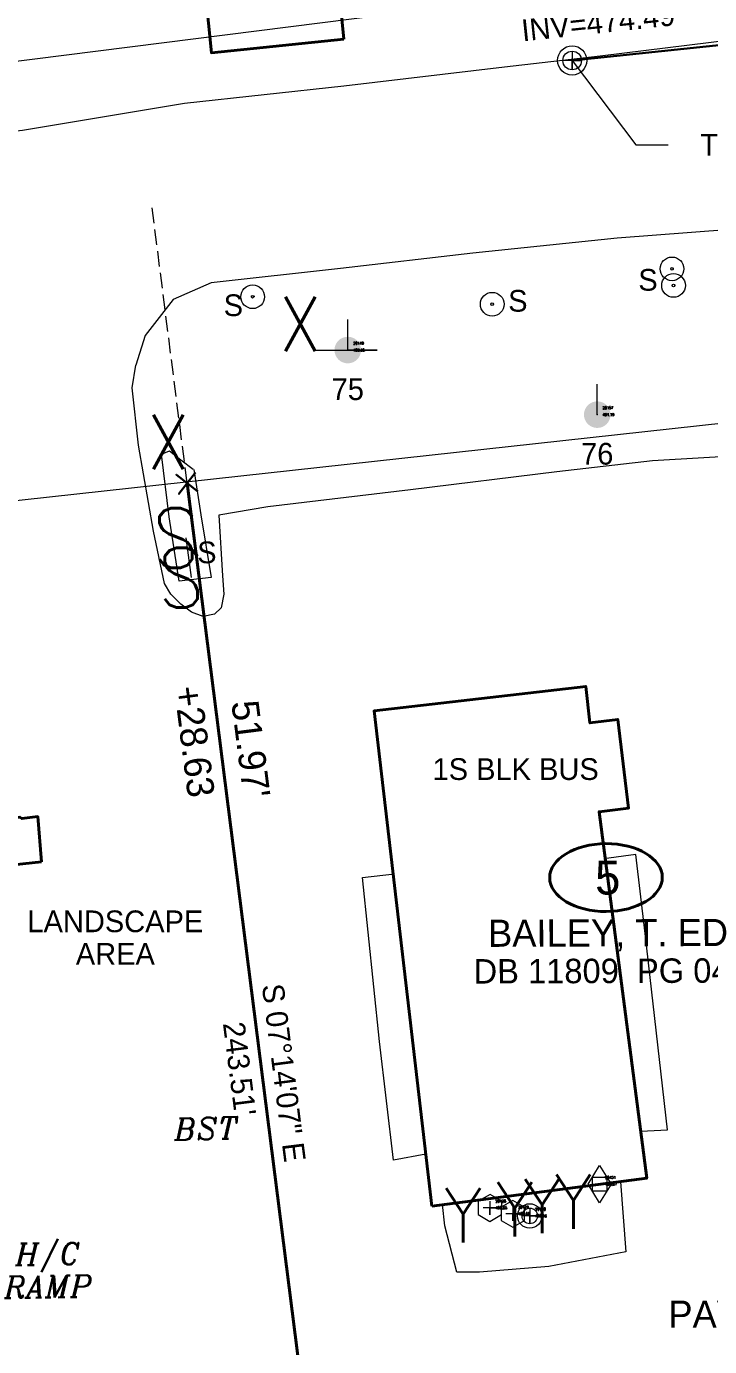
# Model space of a CAD drawing. Extents: x 2081991 to 2084654, y 739892 to 742657.
# Drawn here: x 2082439.1 to 2082565, y 741020.6 to 741263.8 of the extents above; entities that cross this region are included whole.
import ezdxf
from ezdxf.enums import TextEntityAlignment as Align

# ---------------------------------------------------------------- set-up
doc = ezdxf.new("R2010")
doc.units = 0
doc.header["$MEASUREMENT"] = 0
doc.linetypes.add('DGN Style 3', pattern=[4.020938, 2.872099, -1.148839])
for name, color, linetype, lineweight in [('Exist Building', 30, 'Continuous', 40), ('Exist Building Text', 30, 'Continuous', 13), ('Exist Other Culture Sign CELL', 30, 'Continuous', 13), ('Exist Other Culture Sign Cogo Elevation', 30, 'Continuous', 0), ('Exist Other Culture Sign Cogo Number', 30, 'Continuous', 0), ('Exist Other Culture Sign Text', 30, 'Continuous', 13), ('Exist Property Corner CELL', 6, 'Continuous', 30), ('Exist Property Deed Book Text', 6, 'Continuous', 40), ('Exist Property Iron Pin Text', 6, 'Continuous', 13), ('Exist Property Line', 6, 'Continuous', 40), ('Exist Property Line Text', 6, 'Continuous', 13), ('Exist Property Owner Text', 6, 'Continuous', 40), ('Exist Property Tie Line', 7, 'DGN Style 3', 13), ('Exist Property Tie Line Text', 7, 'Continuous', 13), ('Exist Right of Way Line', 6, 'Continuous', 13), ('Exist Roads EOP', 2, 'Continuous', 13), ('Exist Roads EOP Other Text', 2, 'Continuous', 13), ('Exist Utilities Gas Meter CELL', 2, 'Continuous', 13), ('Exist Utilities Gas Meter Cogo Elevation', 2, 'Continuous', 0), ('Exist Utilities Gas Meter Cogo Number', 2, 'Continuous', 0), ('Exist Utilities Power Joint Use Telephone CELL', 1, 'Continuous', 13), ('Exist Utilities Power Joint Use Telephone Cogo Elevation', 1, 'Continuous', 0), ('Exist Utilities Power Joint Use Telephone Cogo Number', 1, 'Continuous', 0), ('Exist Utilities Power Joint Use Telephone Text Tag Number', 1, 'Continuous', 13), ('Exist Utilities Power Pole CELL', 1, 'Continuous', 13), ('Exist Utilities Power Pole Text Tag Number', 1, 'Continuous', 13), ('Exist Utilities Sanitary Sewer Clean-Out CELL', 3, 'Continuous', 13), ('Exist Utilities Sanitary Sewer Clean-Out Cogo Elevation', 3, 'Continuous', 0), ('Exist Utilities Sanitary Sewer Clean-Out Cogo Number', 3, 'Continuous', 0), ('Exist Utilities Sanitary Sewer Manhole CELL', 3, 'Continuous', 13), ('Exist Utilities Sanitary Sewer Manhole Cogo Elevation', 3, 'Continuous', 0), ('Exist Utilities Sanitary Sewer Manhole Cogo Number', 3, 'Continuous', 0), ('Exist Utilities Sanitary Sewer Manhole Top Elevation', 3, 'Continuous', 13), ('Exist Utilities Sanitary Sewer UG Line', 3, 'Continuous', 30), ('Exist Utilities Sanitary Sewer UG Line Invert Elevation', 3, 'Continuous', 13), ('Old_Level_11', 7, 'Continuous', 0), ('Old_Level_23', 7, 'Continuous', 0), ('Old_Level_3', 7, 'Continuous', 0), ('Old_Level_5', 7, 'Continuous', 0), ('Old_Level_8', 7, 'Continuous', 0)]:
    doc.layers.add(name, color=color, linetype=linetype, lineweight=lineweight)
doc.styles.add('Style-ITALICS', font='ITALICS.shx')
doc.styles.add('Style-STANDARD', font='STANDARD.shx')
doc.styles.add('Style-WORKING', font='WORKING.shx')

# ---------------------------------------------------------------- blocks, each defined once
blk = doc.blocks.new('EXIST UTILITIES SANITARY SEWER MANHOLE')
at = {"color": 0, "linetype": 'ByBlock', "lineweight": -2, "flags": 128}
blk.add_lwpolyline([(0, 0.03425), (0, -0.03425), (0, 0), (0.03425, 0), (-0.03425, 0)], dxfattribs=at)
at = {"color": 0, "linetype": 'ByBlock', "lineweight": -2}
for radius in [0.05389, 0.03425]:
    blk.add_circle((0, 0), radius, dxfattribs=at)
blk = doc.blocks.new('EXIST UTILITIES SANITARY SEWER CLEAN-OUT')
at = {"layer": 'Exist Utilities Sanitary Sewer Clean-Out CELL', "flags": 128}
blk.add_lwpolyline([(-0.004297, 0.002491), (-0.004306, -0.002476), (-0.000009, -0.004967), (0.004297, -0.002491), (0.004306, 0.002476), (0.000009, 0.004967), (-0.004297, 0.002491)], close=True, dxfattribs=at)
blk.add_lwpolyline([(0, 0.002521), (0, -0.002521), (0, 0), (0.002521, 0), (-0.002521, 0)], dxfattribs=at)
at = {"layer": 'Exist Utilities Sanitary Sewer Clean-Out CELL'}
blk.add_point((0, 0), dxfattribs=at)
blk = doc.blocks.new('EXIST UTILITIES SANITARY SEWER MANHOLE_1')
at = {"layer": 'Exist Utilities Sanitary Sewer Manhole CELL', "flags": 128}
blk.add_lwpolyline([(0, 0.002854), (0, -0.002854), (0, 0), (0.002854, 0), (-0.002854, 0)], dxfattribs=at)
at = {"layer": 'Exist Utilities Sanitary Sewer Manhole CELL'}
for radius in [0.004491, 0.002854]:
    blk.add_circle((0, 0), radius, dxfattribs=at)
blk = doc.blocks.new('EXIST UTILITIES GAS METER')
at = {"layer": 'Exist Utilities Gas Meter CELL', "flags": 128}
for points in [[(-0.004229, 0), (0, 0.006854), (0.004229, 0), (0, -0.006854), (-0.004229, 0)], [(-0.002625, 0.002562), (0.002625, 0.002562), (0.002625, -0.002625), (-0.002625, -0.002625), (-0.002625, 0.002562)]]:
    blk.add_lwpolyline(points, dxfattribs=at)
at = {"layer": 'Exist Utilities Gas Meter CELL'}
blk.add_point((0, 0), dxfattribs=at)
blk = doc.blocks.new('EXIST OTHER CULTURE SIGN_1')
at = {"layer": 'Exist Other Culture Sign CELL'}
for radius in [0.0436, 0.0048]:
    blk.add_circle((0, 0), radius, dxfattribs=at)
blk = doc.blocks.new('EXIST PROPERTY CORNER_1')
at = {"layer": 'Exist Property Corner CELL', "flags": 128}
blk.add_lwpolyline([(-0.05, 0), (0.05, 0), (0, 0), (0, 0.05), (0, -0.05)], dxfattribs=at)
at = {"layer": 'Exist Property Corner CELL'}
blk.add_point((0, 0), dxfattribs=at)
blk = doc.blocks.new('EXIST UTILITIES POWER JOINT USE TELEPHONE')
at = {"layer": 'Exist Utilities Power Joint Use Telephone CELL'}
h = blk.add_hatch(color=256, dxfattribs=at)
edge = h.paths.add_edge_path()
edge.add_arc((0.000024, 0.000125), 0.049003, 0, 360)
at = {"layer": 'Exist Utilities Power Joint Use Telephone CELL', "flags": 128}
blk.add_lwpolyline([(-0.11875, 0), (0.108, -0.00075), (0, -0.000393), (0, 0.1125)], dxfattribs=at)
at = {"layer": 'Exist Utilities Power Joint Use Telephone CELL'}
blk.add_point((0, 0), dxfattribs=at)
at = {"layer": 'Exist Utilities Power Joint Use Telephone Text Tag Number', "style": 'Style-WORKING'}
blk.add_attdef('pole number', text='', height=0.08, dxfattribs=at).set_placement((0, -0.144), align=Align.MIDDLE_CENTER)
blk = doc.blocks.new('EXIST UTILITIES POWER POLE')
at = {"layer": 'Exist Utilities Power Pole CELL'}
h = blk.add_hatch(color=256, dxfattribs=at)
edge = h.paths.add_edge_path()
edge.add_arc((0, 0), 0.049, 0, 360)
blk.add_line((0, 0), (0, 0.1125), dxfattribs=at)
blk.add_point((0, 0), dxfattribs=at)
at = {"layer": 'Exist Utilities Power Pole Text Tag Number', "style": 'Style-WORKING'}
blk.add_attdef('pole number', text='', height=0.08, dxfattribs=at).set_placement((0, -0.144), align=Align.MIDDLE_CENTER)
blk = doc.blocks.new('Exist Property Owner Number Topo_19')
at = {"layer": 'Exist Property Owner Text', "color": 6}
blk.add_ellipse((0, 0), major_axis=(10.375, 0), ratio=0.6024096386, dxfattribs=at)
at = {"layer": 'Exist Property Owner Text', "color": 6, "style": 'Style-WORKING'}
blk.add_text('5', height=6.25, dxfattribs=at).set_placement((0.319945, 0), align=Align.MIDDLE_CENTER)

msp = doc.modelspace()

# ---------------------------------------------------------------- linework, layer by layer
at = {"layer": 'Exist Building', "flags": 128}
msp.add_lwpolyline([(2082513.774784, 741046.505169), (2082503.165305, 741137.695237), (2082542.146977, 741142.228478), (2082542.919726, 741135.501241), (2082548.062466, 741136.15124), (2082550.050962, 741119.813273), (2082544.617472, 741119.123524), (2082553.392955, 741051.643159), (2082513.774784, 741046.505169)], close=True, dxfattribs=at)
at = {"layer": 'Exist Property Line', "ltscale": 50, "flags": 128}
msp.add_lwpolyline([(2082468.719652, 741179.651193), (2082499.388851, 740938.078429)], dxfattribs=at)
at = {"layer": 'Exist Property Tie Line', "flags": 128}
msp.add_lwpolyline([(2082468.719652, 741179.651193), (2082462.174699, 741231.203968)], dxfattribs=at)
at = {"layer": 'Exist Right of Way Line', "ltscale": 50, "flags": 128}
for points in [[(2082311.289199, 741241.469713), (2082534.50841, 741269.721861), (2082576.363, 741278.2154)], [(2082597.784, 741193.9857), (2082324.078609, 741164.012905)]]:
    msp.add_lwpolyline(points, dxfattribs=at)
at = {"layer": 'Exist Roads EOP', "ltscale": 50, "flags": 128}
for points in [[(2082839.810429, 741291.515062), (2082820.907299, 741289.342138), (2082790.516064, 741285.640067), (2082759.972762, 741282.649508), (2082728.560974, 741279.755768), (2082696.621021, 741276.466529), (2082666.015966, 741272.881882), (2082637.43402, 741269.554462), (2082622.289802, 741267.712958), (2082573.224494, 741261.760929), (2082544.8194, 741258.302189), (2082527.15823, 741256.242334), (2082497.595989, 741252.778214), (2082468.248035, 741249.562007), (2082438.375655, 741244.610616), (2082408.78469, 741241.285089), (2082380.850743, 741238.038082), (2082351.729957, 741234.50981), (2082322.054291, 741230.832126), (2082305.702301, 741229.868824), (2082259.037968, 741223.394069), (2082242.277609, 741221.588913), (2082176.00221, 741213.826085)], [(2082586.184225, 741219.864514), (2082583.02261, 741224.146136), (2082575.355127, 741226.823135), (2082547.971352, 741224.733299), (2082521.35732, 741222.000196), (2082496.956663, 741219.149922), (2082473.125921, 741216.551438), (2082466.172171, 741213.487502), (2082461.010156, 741206.867434), (2082459.283478, 741201.385526)]]:
    msp.add_lwpolyline(points, dxfattribs=at)
at = {"layer": 'Exist Utilities Sanitary Sewer Manhole Top Elevation', "ltscale": 50, "flags": 128}
msp.add_lwpolyline([(2082539.6528, 741257.4847), (2082551.369832, 741241.951508), (2082557.369832, 741241.951508)], dxfattribs=at)
at = {"layer": 'Exist Utilities Sanitary Sewer UG Line', "ltscale": 50, "flags": 128}
msp.add_lwpolyline([(2082539.6528, 741257.4847), (2082865.2434, 741291.5731), (2082922.687, 741300.9409), (2083079.3689, 741342.5084), (2083179.2009, 741381.0844), (2083281.609, 741437.5583)], dxfattribs=at)
at = {"layer": 'Old_Level_11', "color": 3, "linetype": 'Continuous', "lineweight": 13, "ltscale": 49.9999, "flags": 128}
msp.add_lwpolyline([(2082469.940372, 741182.184648), (2082471.213869, 741173.784415), (2082473.130865, 741162.288188), (2082467.231627, 741161.570189), (2082465.395381, 741173.430415), (2082463.982884, 741185.012392), (2082465.451131, 741185.612391), (2082467.576877, 741183.949644), (2082469.830872, 741182.217898)], dxfattribs=at)
at = {"layer": 'Old_Level_3', "color": 2, "linetype": 'Continuous', "lineweight": 13, "ltscale": 49.9999, "flags": 128}
for points in [[(2082572.352167, 741184.803393), (2082554.461203, 741183.783895), (2082536.815738, 741181.703149), (2082509.863292, 741178.415405), (2082483.593844, 741175.308412), (2082474.548863, 741173.782665), (2082475.209361, 741162.578687), (2082475.498361, 741159.201944), (2082475.004112, 741156.691199), (2082473.750364, 741155.517451), (2082471.699118, 741155.064702), (2082469.523623, 741155.87545), (2082467.528877, 741157.378947), (2082465.68888, 741159.194194), (2082464.531633, 741161.19044), (2082462.520137, 741170.801671), (2082459.744892, 741186.654889), (2082458.594644, 741197.230368), (2082459.283478, 741201.385526)], [(2082552.314707, 741060.327642), (2082557.231447, 741060.567391), (2082553.083955, 741096.691069), (2082551.391959, 741111.28804), (2082545.495221, 741110.479541)], [(2082512.664286, 741056.0864), (2082506.757798, 741054.951652), (2082504.166553, 741076.818609), (2082501.02756, 741107.014798), (2082506.910298, 741107.678297)], [(2082548.545715, 741050.97866), (2082549.539963, 741038.118686), (2082535.349991, 741035.405941), (2082522.563767, 741034.359693), (2082518.382525, 741034.374943), (2082516.219029, 741042.896426), (2082515.78928, 741046.794169)]]:
    msp.add_lwpolyline(points, dxfattribs=at)
at = {"layer": 'Old_Level_5', "color": 30, "linetype": 'Continuous', "lineweight": 40, "flags": 128}
msp.add_lwpolyline([(2082441.893678, 741109.943292), (2082429.243203, 741108.556795), (2082422.084967, 741108.221296), (2082421.04447, 741117.387777), (2082428.923704, 741117.833027), (2082437.873936, 741118.161776), (2082438.261935, 741117.864526), (2082441.184179, 741118.231776), (2082441.893678, 741109.943292)], close=True, dxfattribs=at)
at = {"layer": 'Old_Level_8', "color": 30, "linetype": 'Continuous', "lineweight": 40, "flags": 128}
msp.add_lwpolyline([(2082497.571817, 741261.415989), (2082495.71682, 741280.098952), (2082536.309239, 741285.668691), (2082528.650504, 741355.091552), (2082466.664128, 741348.192066), (2082470.282871, 741313.574385), (2082462.261137, 741312.365387), (2082463.838384, 741298.670165), (2082465.87538, 741298.977914), (2082468.531875, 741274.669213), (2082471.625618, 741274.715463), (2082473.186865, 741258.902244), (2082497.571817, 741261.415989)], close=True, dxfattribs=at)
at = {"layer": 'Old_Level_8', "color": 30, "linetype": 'Continuous', "lineweight": 13, "flags": 128}
msp.add_lwpolyline([(2082468.502375, 741169.585673), (2082469.456623, 741162.298938)], dxfattribs=at)

# ---------------------------------------------------------------- block references
at = {"layer": 'Exist Other Culture Sign CELL', "xscale": 50, "yscale": 50, "zscale": 50}
for p in [(2082558.0485, 741219.1122), (2082558.3245, 741216.0493), (2082480.7839, 741213.9768), (2082524.9265, 741212.6035)]:
    msp.add_blockref('EXIST OTHER CULTURE SIGN_1', p, dxfattribs=at)
at = {"layer": 'Exist Property Corner CELL', "xscale": 50, "yscale": 50, "zscale": 50, "rotation": 142.235462}
msp.add_blockref('EXIST PROPERTY CORNER_1', (2082468.719652, 741179.651193), dxfattribs=at)
at = {"layer": 'Exist Property Owner Text', "color": 6, "rotation": 0.177639}
msp.add_blockref('Exist Property Owner Number Topo_19', (2082545.884614, 741107.016699), dxfattribs=at)
at = {"layer": 'Exist Utilities Gas Meter CELL', "xscale": 500, "yscale": 500, "zscale": 500}
msp.add_blockref('EXIST UTILITIES GAS METER', (2082544.7166, 741050.5493), dxfattribs=at)
at = {"layer": 'Exist Utilities Power Joint Use Telephone CELL', "xscale": 50, "yscale": 50, "zscale": 50}
msp.add_blockref('EXIST UTILITIES POWER JOINT USE TELEPHONE', (2082498.309957, 741204.151449), dxfattribs=at).add_auto_attribs({'pole number': '75'})
at = {"layer": 'Exist Utilities Power Pole CELL', "xscale": 50, "yscale": 50, "zscale": 50}
msp.add_blockref('EXIST UTILITIES POWER POLE', (2082544.273052, 741192.262031), dxfattribs=at).add_auto_attribs({'pole number': '76'})
at = {"layer": 'Exist Utilities Sanitary Sewer Clean-Out CELL', "xscale": 500, "yscale": 500, "zscale": 500}
for p in [(2082524.5118, 741046.1938), (2082528.6971, 741045.0945)]:
    msp.add_blockref('EXIST UTILITIES SANITARY SEWER CLEAN-OUT', p, dxfattribs=at)
at = {"layer": 'Exist Utilities Sanitary Sewer Manhole CELL'}
for name, p, xscale, yscale, zscale in [('EXIST UTILITIES SANITARY SEWER MANHOLE', (2082539.6528, 741257.4847), 50, 50, 50), ('EXIST UTILITIES SANITARY SEWER MANHOLE_1', (2082531.8385, 741044.7076), 500, 500, 500)]:
    msp.add_blockref(name, p, dxfattribs=dict(at, xscale=xscale, yscale=yscale, zscale=zscale))

# ---------------------------------------------------------------- texts
at = {"layer": 'Exist Building Text', "style": 'Style-WORKING'}
msp.add_text('1S BLK BUS', height=4, dxfattribs=at).set_placement((2082529.243275, 741126.991515), align=Align.MIDDLE_CENTER)
at = {"layer": 'Exist Building Text', "insert": (2082455.48817, 741095.957443), "char_height": 4, "attachment_point": 5, "line_spacing_factor": 0.9, "style": 'Style-WORKING'}
msp.add_mtext('LANDSCAPE\\PAREA', dxfattribs=at)
at = {"layer": 'Exist Other Culture Sign Cogo Elevation', "style": 'Style-STANDARD'}
for s, p in [('481.77', (2082558.1485, 741219.1122)), ('481.83', (2082558.4245, 741216.0493)), ('483.36', (2082480.8839, 741213.9768)), ('482.59', (2082525.0265, 741212.6035))]:
    msp.add_text(s, height=0.05, dxfattribs=at).set_placement(p, align=Align.MIDDLE_LEFT)
at = {"layer": 'Exist Other Culture Sign Cogo Number', "style": 'Style-STANDARD'}
for s, p in [('20146', (2082558.1485, 741219.2372)), ('20145', (2082558.4245, 741216.1743)), ('20148', (2082480.8839, 741214.1018)), ('20147', (2082525.0265, 741212.7285))]:
    msp.add_text(s, height=0.05, dxfattribs=at).set_placement(p, align=Align.MIDDLE_LEFT)
at = {"layer": 'Exist Other Culture Sign Text', "style": 'Style-WORKING'}
for p in [(2082553.621778, 741217.084278), (2082529.647717, 741213.224048), (2082477.229856, 741212.411368), (2082472.353776, 741166.901287)]:
    msp.add_text('S', height=4, dxfattribs=at).set_placement(p, align=Align.MIDDLE_CENTER)
at = {"layer": 'Exist Property Deed Book Text', "style": 'Style-WORKING'}
msp.add_text('DB 11809  PG 0409', height=4.5, rotation=0.207342, dxfattribs=at).set_placement((2082548.424481, 741087.591089), align=Align.CENTER)
at = {"layer": 'Exist Property Iron Pin Text', "insert": (2082575.763068, 741030.36719), "char_height": 5, "attachment_point": 5, "line_spacing_factor": 0.9, "style": 'Style-WORKING'}
msp.add_mtext("'X' IN\\PPAVEMENT\\P", dxfattribs=at)
at = {"layer": 'Exist Property Line Text', "style": 'Style-WORKING'}
for s, p in [('S 07°14\'07" E', (2082486.538487, 741071.056961)), ("243.51'", (2082478.378801, 741071.808971))]:
    msp.add_text(s, height=4, rotation=277.235356, dxfattribs=at).set_placement(p, align=Align.MIDDLE_CENTER)
at = {"layer": 'Exist Property Owner Text', "style": 'Style-WORKING'}
msp.add_text('BAILEY, T. ED', height=5, rotation=0.207342, dxfattribs=at).set_placement((2082546.270434, 741094.333338), align=Align.CENTER)
at = {"layer": 'Exist Property Tie Line Text', "style": 'Style-WORKING'}
for s, p in [('+28.63', (2082470.073289, 741132.083942)), ("51.97'", (2082480.464724, 741130.692645))]:
    msp.add_text(s, height=5, rotation=277.235356, dxfattribs=at).set_placement(p, align=Align.MIDDLE_CENTER)
at = {"layer": 'Exist Roads EOP Other Text', "insert": (2082443.019664, 741034.68446), "char_height": 4, "attachment_point": 5, "rotation": 0.91436455, "line_spacing_factor": 0.9, "style": 'Style-ITALICS'}
msp.add_mtext('H/C\\PRAMP', dxfattribs=at)
at = {"layer": 'Exist Utilities Gas Meter Cogo Elevation', "style": 'Style-STANDARD'}
msp.add_text('485.87', height=0.5, dxfattribs=at).set_placement((2082545.7166, 741050.5493), align=Align.MIDDLE_LEFT)
at = {"layer": 'Exist Utilities Gas Meter Cogo Number', "style": 'Style-STANDARD'}
msp.add_text('20431', height=0.5, dxfattribs=at).set_placement((2082545.7166, 741051.7993), align=Align.MIDDLE_LEFT)
at = {"layer": 'Exist Utilities Power Joint Use Telephone Cogo Elevation', "style": 'Style-STANDARD'}
for s, p in [('489.35', (2082499.31, 741204.1514)), ('491.19', (2082545.2731, 741192.262))]:
    msp.add_text(s, height=0.5, dxfattribs=at).set_placement(p, align=Align.MIDDLE_LEFT)
at = {"layer": 'Exist Utilities Power Joint Use Telephone Cogo Number', "style": 'Style-STANDARD'}
for s, p in [('20149', (2082499.31, 741205.4014)), ('20157', (2082545.2731, 741193.512))]:
    msp.add_text(s, height=0.5, dxfattribs=at).set_placement(p, align=Align.MIDDLE_LEFT)
at = {"layer": 'Exist Utilities Sanitary Sewer Clean-Out Cogo Elevation', "style": 'Style-STANDARD'}
for s, p in [('485.65', (2082525.5118, 741046.1938)), ('485.66', (2082529.6971, 741045.0945))]:
    msp.add_text(s, height=0.5, dxfattribs=at).set_placement(p, align=Align.MIDDLE_LEFT)
at = {"layer": 'Exist Utilities Sanitary Sewer Clean-Out Cogo Number', "style": 'Style-STANDARD'}
for s, p in [('20428', (2082525.5118, 741047.4438)), ('20429', (2082529.6971, 741046.3445))]:
    msp.add_text(s, height=0.5, dxfattribs=at).set_placement(p, align=Align.MIDDLE_LEFT)
at = {"layer": 'Exist Utilities Sanitary Sewer Manhole Cogo Elevation', "style": 'Style-STANDARD'}
msp.add_text('485.96', height=0.5, dxfattribs=at).set_placement((2082532.8385, 741044.7076), align=Align.MIDDLE_LEFT)
at = {"layer": 'Exist Utilities Sanitary Sewer Manhole Cogo Number', "style": 'Style-STANDARD'}
msp.add_text('20430', height=0.5, dxfattribs=at).set_placement((2082532.8385, 741045.9576), align=Align.MIDDLE_LEFT)
at = {"layer": 'Exist Utilities Sanitary Sewer Manhole Top Elevation', "style": 'Style-WORKING'}
msp.add_text("TOP=482.09'", height=4, dxfattribs=at).set_placement((2082579.004353, 741241.951508), align=Align.MIDDLE_CENTER)
at = {"layer": 'Exist Utilities Sanitary Sewer UG Line Invert Elevation', "style": 'Style-WORKING'}
msp.add_text("INV=474.49'", height=4, rotation=6.054212, dxfattribs=at).set_placement((2082544.955281, 741264.536857), align=Align.MIDDLE_CENTER)
at = {"layer": 'Old_Level_11', "color": 3, "linetype": 'Continuous', "lineweight": 13, "style": 'Style-STANDARD'}
for s, p in [('X', (2082489.577155, 741208.957845)), ('X', (2082465.250954, 741187.209888)), ('Y', (2082539.872554, 741047.336918)), ('Y', (2082529.068826, 741045.900921)), ('Y', (2082534.096566, 741046.506669)), ('Y', (2082519.552595, 741044.805923))]:
    msp.add_text(s, height=9.99998, dxfattribs=at).set_placement(p, align=Align.MIDDLE_CENTER)
at = {"layer": 'Old_Level_23', "color": 2, "linetype": 'Continuous', "lineweight": 13, "style": 'Style-ITALICS'}
msp.add_text('BST', height=3.999992, rotation=1.658853, dxfattribs=at).set_placement((2082472.172063, 741060.798568), align=Align.MIDDLE_CENTER)
at = {"layer": 'Old_Level_8', "color": 30, "linetype": 'Continuous', "lineweight": 13, "style": 'Style-STANDARD'}
for p in [(2082466.615983, 741169.549923), (2082467.624981, 741162.246687)]:
    msp.add_text('S', height=10.999978, dxfattribs=at).set_placement(p, align=Align.MIDDLE_CENTER)

doc.saveas('drawing.dxf')
